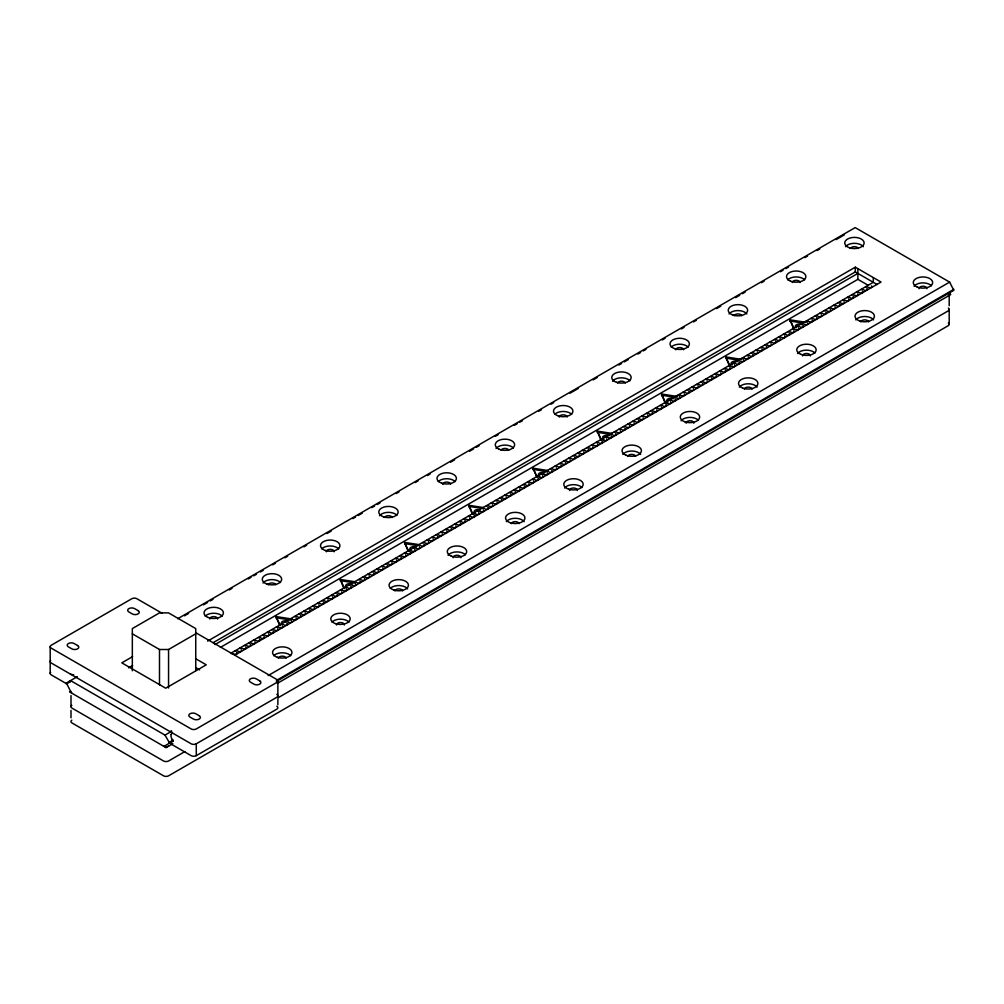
<?xml version="1.0" encoding="UTF-8"?>
<svg xmlns="http://www.w3.org/2000/svg" width="1004" height="1004" viewBox="0 0 1004 1004"><rect width="100%" height="100%" fill="white"/><g stroke="black" fill="none" stroke-linecap="round" stroke-linejoin="round"><path stroke-width="1.5" d="M50.2 646.701L50.2 673.408M70.995 706.678L70.995 695.559M277.87 680.976L277.87 695.81M949.194 324.279L949.194 309.445M230.669 653.416L232.991 653.604M235.237 650.78L237.559 650.956M239.793 648.145L242.127 648.32M244.361 645.509L246.695 645.685M248.929 642.874L251.264 643.049M253.497 640.238L255.832 640.414M258.066 637.603L260.4 637.778M262.634 634.967L264.968 635.143M267.202 632.319L269.536 632.507M271.77 629.684L274.092 629.872M276.338 627.048L278.66 627.224M280.907 624.413L283.228 624.588M285.475 621.777L287.797 621.953M290.043 619.142L292.365 619.317M294.611 616.506L296.933 616.682M299.179 613.871L301.501 614.046M303.735 611.235L306.069 611.411M308.303 608.587L310.638 608.775M312.871 605.952L315.206 606.14M317.44 603.316L319.774 603.492M322.008 600.681L324.342 600.856M326.576 598.045L328.91 598.221M331.144 595.41L333.479 595.585M335.712 592.774L338.034 592.95M340.281 590.139L342.602 590.314M344.849 587.503L347.171 587.679M349.417 584.855L351.739 585.043M353.985 582.22L356.307 582.408M358.553 579.584L360.875 579.76M363.109 576.949L365.443 577.124M367.677 574.313L370.012 574.489M372.246 571.678L374.58 571.853M376.814 569.042L379.148 569.218M381.382 566.407L383.716 566.582M385.95 563.771L388.284 563.947M390.518 561.123L392.853 561.311M395.087 558.488L397.421 558.676M399.655 555.852L401.976 556.028M404.223 553.217L406.545 553.392M408.791 550.581L411.113 550.757M413.359 547.946L415.681 548.121M417.928 545.31L420.249 545.486M422.496 542.675L424.817 542.85M427.051 540.039L429.386 540.215M431.62 537.391L433.954 537.579M436.188 534.755L438.522 534.944M440.756 532.12L443.09 532.296M445.324 529.484L447.658 529.66M449.892 526.849L452.227 527.025M454.461 524.213L456.795 524.389M459.029 521.578L461.351 521.754M463.597 518.942L465.919 519.118M468.165 516.307L470.487 516.483M472.733 513.659L475.055 513.847M477.302 511.023L479.623 511.212M486.438 505.752L488.76 505.928M490.994 503.117L493.328 503.293M495.562 500.481L497.896 500.657M500.13 497.846L502.464 498.022M504.698 495.21L507.033 495.386M509.266 492.562L511.601 492.751M513.835 489.927L516.169 490.115M518.403 487.291L520.737 487.48M522.971 484.656L525.293 484.832M527.539 482.02L529.861 482.196M532.107 479.385L534.429 479.561M536.676 476.749L538.997 476.925M541.244 474.114L543.566 474.29M545.812 471.478L548.134 471.654M550.38 468.83L552.702 469.019M554.936 466.195L557.27 466.383M559.504 463.559L561.838 463.748M564.072 460.924L566.407 461.1M568.64 458.288L570.975 458.464M573.209 455.653L575.543 455.829M577.777 453.017L580.111 453.193M582.345 450.382L584.679 450.558M586.913 447.746L589.235 447.922M591.481 445.098L593.803 445.287M596.05 442.463L598.371 442.651M600.618 439.827L602.94 440.016M605.186 437.192L607.508 437.367M609.754 434.556L612.076 434.732M614.31 431.921L616.644 432.096M618.878 429.285L621.212 429.461M623.446 426.65L625.781 426.825M628.015 424.014L630.349 424.19M632.583 421.366L634.917 421.554M637.151 418.731L639.485 418.919M641.719 416.095L644.053 416.283M646.287 413.46L648.622 413.635M650.856 410.824L653.177 411M655.424 408.189L657.745 408.364M659.992 405.553L662.314 405.729M664.56 402.918L666.882 403.093M669.128 400.282L671.45 400.458M673.697 397.634L676.018 397.822M678.252 394.999L680.586 395.187M682.82 392.363L685.155 392.551M687.389 389.728L689.723 389.903M691.957 387.092L694.291 387.268M696.525 384.457L698.859 384.632M701.093 381.821L703.427 381.997M705.661 379.186L707.996 379.361M710.23 376.55L712.551 376.726M714.798 373.902L717.12 374.09M719.366 371.267L721.688 371.455M723.934 368.631L726.256 368.819M728.502 365.996L730.824 366.171M733.071 363.36L735.392 363.536M737.639 360.725L739.961 360.9M742.194 358.089L744.529 358.265M746.763 355.454L749.097 355.629M751.331 352.818L753.665 352.994M755.899 350.17L758.233 350.358M760.467 347.535L762.802 347.723M765.035 344.899L767.37 345.087M769.604 342.264L771.938 342.439M774.172 339.628L776.494 339.804M778.74 336.993L781.062 337.168M783.308 334.357L785.63 334.533M787.876 331.722L790.198 331.897M792.445 329.086L794.766 329.262M797.013 326.438L799.335 326.626M801.568 323.803L803.903 323.991M806.137 321.167L808.471 321.355M810.705 318.532L813.039 318.707M815.273 315.896L817.607 316.072M819.841 313.261L822.176 313.436M824.409 310.625L826.744 310.801M828.978 307.99L831.312 308.165M833.546 305.354L835.88 305.53M838.114 302.706L840.436 302.894M842.682 300.07L845.004 300.259M847.25 297.435L849.572 297.623M851.819 294.799L854.14 294.975M856.387 292.164L858.709 292.34M860.955 289.528L863.277 289.704M865.511 286.893L867.845 287.069M77.346 676.671L66.377 683.009L70.556 691.229L69.489 691.844L166.062 747.603L172.851 743.688M177.695 618.74L855.182 227.594L949.621 282.111L953.8 290.332L276.414 681.427M66.377 683.988L70.456 681.641M184.485 615.803L188.551 613.457M203.486 604.835L207.564 602.488M210.275 600.919L212.986 599.35M229.276 589.95L231.999 588.382M248.289 578.969L251 577.4M253.711 575.832L256.434 574.275M260.5 571.916L263.224 570.347M272.724 564.863L275.435 563.294M284.935 557.81L287.659 556.241M303.948 546.841L306.659 545.272M327.015 533.513L331.094 531.166M352.818 518.629L355.529 517.06M358.24 515.491L362.318 513.144M371.819 507.647L374.53 506.079M377.253 504.523L379.964 502.954M396.254 493.541L398.964 491.973M415.254 482.573L417.978 481.004M427.478 475.519L430.189 473.951M450.558 462.191L454.624 459.845M469.558 451.223L473.624 448.876M476.348 447.307L479.059 445.738M495.348 436.326L498.059 434.77M514.349 425.357L517.073 423.788M519.783 422.22L522.494 420.651M538.784 411.251L541.507 409.682M551.008 404.198L553.719 402.629M570.008 393.229L578.153 388.523M593.088 379.901L597.167 377.554M618.878 365.017L621.589 363.448M624.312 361.879L628.378 359.52M637.879 354.036L640.602 352.467M643.313 350.911L646.024 349.342M662.314 339.929L665.037 338.361M681.327 328.961L684.038 327.392M693.538 321.907L696.261 320.339M716.618 308.579L720.696 306.233M735.618 297.611L739.697 295.264M742.408 293.695L745.131 292.126M761.421 282.714L764.132 281.158M780.422 271.745L783.133 270.176M785.856 268.608L788.567 267.039M804.857 257.639L807.567 256.07M817.068 250.586L819.791 249.017M836.081 239.617L844.226 234.911M132.603 656.616L121.798 662.853L165.748 688.217L206.259 664.824L195.604 658.674M128.562 667.848L132.603 665.514M132.327 633.813L159.498 649.5L168.559 649.5L195.742 633.813M207.652 641.092L855.295 267.177L881.048 282.049L234.773 655.185M213.086 642.711L855.295 271.933L877.17 284.559M214.944 644.593L857.868 273.414M220.365 647.404L857.868 279.35L868.159 285.287M231.083 653.102L873.292 282.325L873.292 277.581M70.556 680.599L164.995 735.116L171.784 731.201M268.168 675.554L949.621 282.111M169.174 743.336L169.174 742.345L173.24 739.998M276.414 680.436L953.8 289.353M173.24 740.99L164.995 745.746L166.062 747.603M277.38 683.335L950.7 294.599L949.621 292.754M50.652 660.519A3.639 2.096 0 0 0 51.267 663.029L191.149 743.788A3.639 2.096 0 0 0 196.282 743.788L276.803 697.291A3.639 2.096 0 0 0 276.803 694.329M184.874 751.582L168.634 760.957A3.639 2.096 0 0 1 163.501 760.957L72.062 708.159A3.639 2.096 0 0 1 71.836 705.335M278.259 697.667L948.127 310.926A3.639 2.096 0 0 0 948.341 308.09M172.06 741.667A3.639 2.096 0 0 0 172.06 744.642L191.149 755.648A3.639 2.096 0 0 0 196.282 755.648L276.803 709.163A3.639 2.096 0 0 0 276.803 706.201M793.587 328.697L790.022 319.837L806.162 322.334M790.022 321.029L803.137 323.05M729.343 365.795L725.779 356.922L741.918 359.419M725.779 358.114L738.894 360.147M665.1 402.88L661.536 394.02L677.675 396.517M661.536 395.199L674.65 397.233M600.856 439.978L597.292 431.105L611.913 433.377M597.292 432.297L610.407 434.33M536.939 477.276L533.049 468.203L547.669 470.462M533.049 469.383L546.163 471.416M472.369 514.161L468.805 505.288L483.426 507.547M468.805 506.48L484.192 508.564M408.126 551.246L404.562 542.386L419.183 544.645M404.562 543.566L417.677 545.599M343.883 588.331L340.318 579.471L354.939 581.73M340.318 580.663L354.939 582.922M279.639 625.429L276.075 616.556L292.214 619.054M276.075 617.749L290.696 620.008M161.895 613.155L136.92 598.735A3.639 2.096 0 0 0 131.788 598.735L51.267 645.221A3.639 2.096 0 0 0 51.267 648.182L191.149 728.942A3.639 2.096 0 0 0 196.282 728.942L276.803 682.456A3.639 2.096 0 0 0 276.803 679.495L195.617 632.62M195.604 667.585L199.608 669.881M66.766 683.849L51.267 674.889A3.639 2.096 0 0 1 50.652 672.391M172.06 739.446L173.027 741.115M164.995 735.116L169.174 742.345M69.376 681.277L69.803 682.005M790.022 319.837L794.239 328.935M725.779 356.922L729.996 366.021M661.536 394.02L665.752 403.119M597.292 431.105L601.509 440.204M533.049 468.203L537.265 477.302M468.805 505.288L473.022 514.387M404.562 542.386L408.779 551.485M340.318 579.471L344.535 588.57M276.075 616.556L280.292 625.655M949.194 294.599L949.194 305.731M857.868 268.67L857.868 279.35M855.295 267.177L855.295 271.933M790.299 320.427L790.299 321.606M726.055 357.512L726.055 358.704M661.812 394.61L661.812 395.789M597.568 431.695L597.568 432.887M533.325 468.78L533.325 469.972M469.081 505.878L469.081 507.058M404.838 542.963L404.838 544.155M340.594 580.061L340.594 581.241M277.87 698.784L277.87 704.72M276.351 617.146L276.351 618.338M196.282 743.788L196.282 755.648M195.742 670.747L195.742 628.579L168.559 612.892L159.498 612.892L132.327 628.579L132.327 670.747M168.559 649.5L168.559 687.966M159.498 649.5L159.498 684.891M70.995 710.393L70.995 717.81M948.341 322.937A3.639 2.096 0 0 1 948.127 325.76L168.634 775.791A3.639 2.096 0 0 1 163.501 775.791L72.062 723.005A3.639 2.096 0 0 1 71.836 720.169M168.634 746.123A3.639 2.096 0 0 1 163.501 746.123M72.062 693.325A3.639 2.096 0 0 1 71.071 691.417M949.018 293.971A3.639 2.096 0 0 1 948.127 296.092M281.685 623.936A3.878 2.234 0 0 1 282.915 621.25A3.878 2.234 0 0 1 287.721 621.325M345.928 586.838A3.878 2.234 0 0 1 347.158 584.152A3.878 2.234 0 0 1 351.965 584.228M411.238 550.581A3.878 2.234 0 0 1 410.749 547.431A3.878 2.234 0 0 1 416.208 547.142M475.482 513.483A3.878 2.234 0 0 1 474.992 510.333A3.878 2.234 0 0 1 480.452 510.045M539.725 476.398A3.878 2.234 0 0 1 539.236 473.248A3.878 2.234 0 0 1 544.695 472.959M603.969 439.3A3.878 2.234 0 0 1 603.479 436.15A3.878 2.234 0 0 1 608.939 435.874M667.961 402.077A3.878 2.234 0 0 1 667.836 398.99A3.878 2.234 0 0 1 673.182 398.776M732.205 364.992A3.878 2.234 0 0 1 732.079 361.892A3.878 2.234 0 0 1 737.425 361.691M796.21 327.756A3.878 2.234 0 0 1 796.448 324.731A3.878 2.234 0 0 1 801.669 324.593M205.243 616.117A9.689 5.597 0 0 1 213.714 613.243A9.689 5.597 0 0 1 222.185 616.117M263.073 582.985A9.689 5.597 0 0 1 271.482 579.622A9.689 5.597 0 0 1 280.43 582.496M321.732 548.862A9.689 5.597 0 0 1 330.216 545.988A9.689 5.597 0 0 1 338.687 548.862M379.562 515.73A9.689 5.597 0 0 1 387.983 512.366A9.689 5.597 0 0 1 396.931 515.24M438.233 481.606A9.689 5.597 0 0 1 446.705 478.732A9.689 5.597 0 0 1 455.176 481.606M496.064 448.474A9.689 5.597 0 0 1 504.472 445.098A9.689 5.597 0 0 1 513.42 447.972M554.723 414.351A9.689 5.597 0 0 1 563.194 411.464A9.689 5.597 0 0 1 571.678 414.351M612.553 381.219A9.689 5.597 0 0 1 620.974 377.843A9.689 5.597 0 0 1 629.922 380.717M671.224 347.095A9.689 5.597 0 0 1 679.695 344.209A9.689 5.597 0 0 1 688.167 347.095M729.042 313.951A9.689 5.597 0 0 1 737.94 310.587A9.689 5.597 0 0 1 746.838 313.951M787.713 279.827A9.689 5.597 0 0 1 796.185 276.953A9.689 5.597 0 0 1 804.668 279.827M845.544 246.695A9.689 5.597 0 0 1 854.442 243.319A9.689 5.597 0 0 1 863.327 246.695M273.766 655.687A9.689 5.597 0 0 1 282.237 652.801A9.689 5.597 0 0 1 290.721 655.687M332.01 622.053A9.689 5.597 0 0 1 340.494 619.179A9.689 5.597 0 0 1 348.965 622.053M390.267 588.432A9.689 5.597 0 0 1 399.216 585.558A9.689 5.597 0 0 1 407.624 588.921M448.085 555.287A9.689 5.597 0 0 1 456.506 551.924A9.689 5.597 0 0 1 465.454 554.798M506.342 521.666A9.689 5.597 0 0 1 515.228 518.29A9.689 5.597 0 0 1 524.126 521.666M564.587 488.032A9.689 5.597 0 0 1 573.008 484.668A9.689 5.597 0 0 1 581.956 487.542M622.831 454.41A9.689 5.597 0 0 1 631.729 451.034A9.689 5.597 0 0 1 640.615 454.41M681.076 420.776A9.689 5.597 0 0 1 689.497 417.413A9.689 5.597 0 0 1 698.445 420.287M739.333 387.142A9.689 5.597 0 0 1 748.218 383.779A9.689 5.597 0 0 1 757.116 387.142M797.578 353.521A9.689 5.597 0 0 1 805.999 350.158A9.689 5.597 0 0 1 814.947 353.031M855.822 319.887A9.689 5.597 0 0 1 864.72 316.511A9.689 5.597 0 0 1 873.606 319.887M914.067 286.265A9.689 5.597 0 0 1 922.488 282.89A9.689 5.597 0 0 1 931.436 285.763M209.861 619.066A3.878 2.234 0 0 1 213.714 616.594A3.878 2.234 0 0 1 217.567 619.066M268.168 584.755A3.878 2.234 0 0 1 271.958 582.973A3.878 2.234 0 0 1 275.761 584.755M326.35 551.811A3.878 2.234 0 0 1 330.216 549.339A3.878 2.234 0 0 1 334.068 551.811M384.657 517.487A3.878 2.234 0 0 1 388.46 515.717A3.878 2.234 0 0 1 392.25 517.487M442.827 484.317A3.878 2.234 0 0 1 446.705 482.083A3.878 2.234 0 0 1 450.583 484.317M501.159 450.231A3.878 2.234 0 0 1 504.949 448.449A3.878 2.234 0 0 1 508.752 450.231M559.328 417.062A3.878 2.234 0 0 1 563.194 414.828A3.878 2.234 0 0 1 567.072 417.062M617.648 382.976A3.878 2.234 0 0 1 621.451 381.194A3.878 2.234 0 0 1 625.241 382.976M675.817 349.806A3.878 2.234 0 0 1 679.695 347.572A3.878 2.234 0 0 1 683.573 349.806M734.15 315.72A3.878 2.234 0 0 1 737.94 313.938A3.878 2.234 0 0 1 741.73 315.72M792.307 282.551A3.878 2.234 0 0 1 796.185 280.317A3.878 2.234 0 0 1 800.062 282.551M850.639 248.465A3.878 2.234 0 0 1 854.442 246.683A3.878 2.234 0 0 1 858.232 248.465M278.384 658.172A3.878 2.234 0 0 1 282.237 656.164A3.878 2.234 0 0 1 286.102 658.172M336.629 625.003A3.878 2.234 0 0 1 340.494 622.53A3.878 2.234 0 0 1 344.347 625.003M394.886 590.917A3.878 2.234 0 0 1 398.739 588.909A3.878 2.234 0 0 1 402.591 590.917M453.13 557.747A3.878 2.234 0 0 1 456.983 555.275A3.878 2.234 0 0 1 460.836 557.747M511.375 523.649A3.878 2.234 0 0 1 515.228 521.653A3.878 2.234 0 0 1 519.081 523.649M569.619 490.492A3.878 2.234 0 0 1 573.472 488.019A3.878 2.234 0 0 1 577.338 490.492M627.864 456.393A3.878 2.234 0 0 1 631.729 454.385A3.878 2.234 0 0 1 635.582 456.393M686.121 423.224A3.878 2.234 0 0 1 689.974 420.764A3.878 2.234 0 0 1 693.827 423.224M744.366 389.138A3.878 2.234 0 0 1 748.218 387.13A3.878 2.234 0 0 1 752.071 389.138M802.61 355.968A3.878 2.234 0 0 1 806.463 353.508A3.878 2.234 0 0 1 810.328 355.968M860.855 321.882A3.878 2.234 0 0 1 864.72 319.874A3.878 2.234 0 0 1 868.573 321.882M919.112 288.713A3.878 2.234 0 0 1 922.965 286.24A3.878 2.234 0 0 1 926.817 288.713M236.605 652.424A1.882 1.079 0 0 1 236.567 653.943A1.882 1.079 0 0 1 233.945 653.955M241.161 649.789A1.882 1.079 0 0 1 241.136 651.307A1.882 1.079 0 0 1 238.513 651.32M245.729 647.153A1.882 1.079 0 0 1 245.704 648.672A1.882 1.079 0 0 1 243.081 648.684M250.297 644.518A1.882 1.079 0 0 1 250.272 646.036A1.882 1.079 0 0 1 247.649 646.049M254.865 641.882A1.882 1.079 0 0 1 254.84 643.401A1.882 1.079 0 0 1 252.217 643.413M259.434 639.247A1.882 1.079 0 0 1 259.408 640.765A1.882 1.079 0 0 1 256.786 640.778M264.002 636.611A1.882 1.079 0 0 1 263.977 638.117A1.882 1.079 0 0 1 261.341 638.142M268.57 633.963A1.882 1.079 0 0 1 268.545 635.482A1.882 1.079 0 0 1 265.909 635.507M273.138 631.328A1.882 1.079 0 0 1 273.113 632.846A1.882 1.079 0 0 1 270.478 632.859M277.706 628.692A1.882 1.079 0 0 1 277.681 630.211A1.882 1.079 0 0 1 275.046 630.223M282.275 626.057A1.882 1.079 0 0 1 282.249 627.575A1.882 1.079 0 0 1 279.614 627.588M286.843 623.421A1.882 1.079 0 0 1 286.818 624.94A1.882 1.079 0 0 1 284.182 624.952M291.411 620.786A1.882 1.079 0 0 1 291.373 622.304A1.882 1.079 0 0 1 288.75 622.317M295.979 618.15A1.882 1.079 0 0 1 295.942 619.669A1.882 1.079 0 0 1 293.319 619.681M300.547 615.515A1.882 1.079 0 0 1 300.51 617.033A1.882 1.079 0 0 1 297.887 617.046M305.103 612.879A1.882 1.079 0 0 1 305.078 614.385A1.882 1.079 0 0 1 302.455 614.41M309.671 610.231A1.882 1.079 0 0 1 309.646 611.75A1.882 1.079 0 0 1 307.023 611.775M314.239 607.596A1.882 1.079 0 0 1 314.214 609.114A1.882 1.079 0 0 1 311.591 609.127M318.808 604.96A1.882 1.079 0 0 1 318.783 606.479A1.882 1.079 0 0 1 316.16 606.491M323.376 602.325A1.882 1.079 0 0 1 323.351 603.843A1.882 1.079 0 0 1 320.728 603.856M327.944 599.689A1.882 1.079 0 0 1 327.919 601.208A1.882 1.079 0 0 1 325.283 601.22M332.512 597.054A1.882 1.079 0 0 1 332.487 598.572A1.882 1.079 0 0 1 329.852 598.585M337.08 594.418A1.882 1.079 0 0 1 337.055 595.937A1.882 1.079 0 0 1 334.42 595.949M341.649 591.783A1.882 1.079 0 0 1 341.624 593.301A1.882 1.079 0 0 1 338.988 593.314M346.217 589.147A1.882 1.079 0 0 1 346.192 590.653A1.882 1.079 0 0 1 343.556 590.678M350.785 586.499A1.882 1.079 0 0 1 350.747 588.018A1.882 1.079 0 0 1 348.124 588.043M355.353 583.864A1.882 1.079 0 0 1 355.316 585.382A1.882 1.079 0 0 1 352.693 585.395M359.921 581.228A1.882 1.079 0 0 1 359.884 582.747A1.882 1.079 0 0 1 357.261 582.759M364.49 578.593A1.882 1.079 0 0 1 364.452 580.111A1.882 1.079 0 0 1 361.829 580.124M369.045 575.957A1.882 1.079 0 0 1 369.02 577.476A1.882 1.079 0 0 1 366.397 577.488M373.613 573.322A1.882 1.079 0 0 1 373.588 574.84A1.882 1.079 0 0 1 370.965 574.853M378.182 570.686A1.882 1.079 0 0 1 378.157 572.205A1.882 1.079 0 0 1 375.534 572.217M382.75 568.051A1.882 1.079 0 0 1 382.725 569.569A1.882 1.079 0 0 1 380.102 569.582M387.318 565.415A1.882 1.079 0 0 1 387.293 566.921A1.882 1.079 0 0 1 384.67 566.946M391.886 562.767A1.882 1.079 0 0 1 391.861 564.286A1.882 1.079 0 0 1 389.226 564.311M396.454 560.132A1.882 1.079 0 0 1 396.429 561.65A1.882 1.079 0 0 1 393.794 561.663M401.023 557.496A1.882 1.079 0 0 1 400.998 559.015A1.882 1.079 0 0 1 398.362 559.027M405.591 554.861A1.882 1.079 0 0 1 405.566 556.379A1.882 1.079 0 0 1 402.93 556.392M410.159 552.225A1.882 1.079 0 0 1 410.134 553.744A1.882 1.079 0 0 1 407.498 553.756M414.727 549.59A1.882 1.079 0 0 1 414.69 551.108A1.882 1.079 0 0 1 412.067 551.121M419.296 546.954A1.882 1.079 0 0 1 419.258 548.473A1.882 1.079 0 0 1 416.635 548.485M423.864 544.319A1.882 1.079 0 0 1 423.826 545.837A1.882 1.079 0 0 1 421.203 545.85M428.419 541.683A1.882 1.079 0 0 1 428.394 543.189A1.882 1.079 0 0 1 425.771 543.214M432.988 539.035A1.882 1.079 0 0 1 432.962 540.554A1.882 1.079 0 0 1 430.339 540.579M437.556 536.4A1.882 1.079 0 0 1 437.531 537.918A1.882 1.079 0 0 1 434.908 537.931M442.124 533.764A1.882 1.079 0 0 1 442.099 535.283A1.882 1.079 0 0 1 439.476 535.295M446.692 531.129A1.882 1.079 0 0 1 446.667 532.647A1.882 1.079 0 0 1 444.044 532.66M451.26 528.493A1.882 1.079 0 0 1 451.235 530.012A1.882 1.079 0 0 1 448.612 530.024M455.829 525.858A1.882 1.079 0 0 1 455.803 527.376A1.882 1.079 0 0 1 453.168 527.389M460.397 523.222A1.882 1.079 0 0 1 460.372 524.741A1.882 1.079 0 0 1 457.736 524.753M464.965 520.587A1.882 1.079 0 0 1 464.94 522.105A1.882 1.079 0 0 1 462.304 522.118M469.533 517.951A1.882 1.079 0 0 1 469.508 519.457A1.882 1.079 0 0 1 466.873 519.482M474.101 515.303A1.882 1.079 0 0 1 474.076 516.822A1.882 1.079 0 0 1 471.441 516.847M478.67 512.667A1.882 1.079 0 0 1 478.632 514.186A1.882 1.079 0 0 1 476.009 514.199M483.238 510.032A1.882 1.079 0 0 1 483.2 511.551A1.882 1.079 0 0 1 480.577 511.563M487.806 507.396A1.882 1.079 0 0 1 487.768 508.915A1.882 1.079 0 0 1 485.145 508.928M492.362 504.761A1.882 1.079 0 0 1 492.336 506.28A1.882 1.079 0 0 1 489.714 506.292M496.93 502.125A1.882 1.079 0 0 1 496.905 503.644A1.882 1.079 0 0 1 494.282 503.657M501.498 499.49A1.882 1.079 0 0 1 501.473 501.009A1.882 1.079 0 0 1 498.85 501.021M506.066 496.854A1.882 1.079 0 0 1 506.041 498.373A1.882 1.079 0 0 1 503.418 498.386M510.634 494.219A1.882 1.079 0 0 1 510.609 495.725A1.882 1.079 0 0 1 507.986 495.75M515.203 491.571A1.882 1.079 0 0 1 515.178 493.089A1.882 1.079 0 0 1 512.542 493.115M519.771 488.935A1.882 1.079 0 0 1 519.746 490.454A1.882 1.079 0 0 1 517.11 490.467M524.339 486.3A1.882 1.079 0 0 1 524.314 487.818A1.882 1.079 0 0 1 521.678 487.831M528.907 483.664A1.882 1.079 0 0 1 528.882 485.183A1.882 1.079 0 0 1 526.247 485.196M533.475 481.029A1.882 1.079 0 0 1 533.45 482.547A1.882 1.079 0 0 1 530.815 482.56M538.044 478.393A1.882 1.079 0 0 1 538.018 479.912A1.882 1.079 0 0 1 535.383 479.925M542.612 475.758A1.882 1.079 0 0 1 542.574 477.276A1.882 1.079 0 0 1 539.951 477.289M547.18 473.122A1.882 1.079 0 0 1 547.142 474.641A1.882 1.079 0 0 1 544.519 474.654M551.748 470.487A1.882 1.079 0 0 1 551.711 471.993A1.882 1.079 0 0 1 549.088 472.018M556.304 467.839A1.882 1.079 0 0 1 556.279 469.357A1.882 1.079 0 0 1 553.656 469.37M560.872 465.203A1.882 1.079 0 0 1 560.847 466.722A1.882 1.079 0 0 1 558.224 466.734M565.44 462.568A1.882 1.079 0 0 1 565.415 464.086A1.882 1.079 0 0 1 562.792 464.099M570.008 459.932A1.882 1.079 0 0 1 569.983 461.451A1.882 1.079 0 0 1 567.36 461.463M574.577 457.297A1.882 1.079 0 0 1 574.552 458.815A1.882 1.079 0 0 1 571.929 458.828M579.145 454.661A1.882 1.079 0 0 1 579.12 456.18A1.882 1.079 0 0 1 576.484 456.192M583.713 452.026A1.882 1.079 0 0 1 583.688 453.544A1.882 1.079 0 0 1 581.052 453.557M588.281 449.39A1.882 1.079 0 0 1 588.256 450.909A1.882 1.079 0 0 1 585.621 450.921M592.849 446.755A1.882 1.079 0 0 1 592.824 448.261A1.882 1.079 0 0 1 590.189 448.286M597.418 444.107A1.882 1.079 0 0 1 597.393 445.625A1.882 1.079 0 0 1 594.757 445.638M601.986 441.471A1.882 1.079 0 0 1 601.948 442.99A1.882 1.079 0 0 1 599.325 443.002M606.554 438.836A1.882 1.079 0 0 1 606.516 440.354A1.882 1.079 0 0 1 603.893 440.367M611.122 436.2A1.882 1.079 0 0 1 611.085 437.719A1.882 1.079 0 0 1 608.462 437.731M615.678 433.565A1.882 1.079 0 0 1 615.653 435.083A1.882 1.079 0 0 1 613.03 435.096M620.246 430.929A1.882 1.079 0 0 1 620.221 432.448A1.882 1.079 0 0 1 617.598 432.46M624.814 428.294A1.882 1.079 0 0 1 624.789 429.812A1.882 1.079 0 0 1 622.166 429.825M629.382 425.658A1.882 1.079 0 0 1 629.357 427.177A1.882 1.079 0 0 1 626.734 427.189M633.951 423.023A1.882 1.079 0 0 1 633.926 424.529A1.882 1.079 0 0 1 631.303 424.554M638.519 420.375A1.882 1.079 0 0 1 638.494 421.893A1.882 1.079 0 0 1 635.871 421.906M643.087 417.739A1.882 1.079 0 0 1 643.062 419.258A1.882 1.079 0 0 1 640.426 419.27M647.655 415.104A1.882 1.079 0 0 1 647.63 416.622A1.882 1.079 0 0 1 644.995 416.635M652.224 412.468A1.882 1.079 0 0 1 652.198 413.987A1.882 1.079 0 0 1 649.563 413.999M656.792 409.833A1.882 1.079 0 0 1 656.767 411.351A1.882 1.079 0 0 1 654.131 411.364M661.36 407.197A1.882 1.079 0 0 1 661.335 408.716A1.882 1.079 0 0 1 658.699 408.728M665.928 404.562A1.882 1.079 0 0 1 665.89 406.08A1.882 1.079 0 0 1 663.267 406.093M670.496 401.926A1.882 1.079 0 0 1 670.459 403.445A1.882 1.079 0 0 1 667.836 403.457M675.064 399.291A1.882 1.079 0 0 1 675.027 400.797A1.882 1.079 0 0 1 672.404 400.822M679.62 396.643A1.882 1.079 0 0 1 679.595 398.161A1.882 1.079 0 0 1 676.972 398.174M684.188 394.007A1.882 1.079 0 0 1 684.163 395.526A1.882 1.079 0 0 1 681.54 395.538M688.757 391.372A1.882 1.079 0 0 1 688.731 392.89A1.882 1.079 0 0 1 686.109 392.903M693.325 388.736A1.882 1.079 0 0 1 693.3 390.255A1.882 1.079 0 0 1 690.677 390.267M697.893 386.101A1.882 1.079 0 0 1 697.868 387.619A1.882 1.079 0 0 1 695.245 387.632M702.461 383.465A1.882 1.079 0 0 1 702.436 384.984A1.882 1.079 0 0 1 699.801 384.996M707.029 380.83A1.882 1.079 0 0 1 707.004 382.348A1.882 1.079 0 0 1 704.369 382.361M711.598 378.194A1.882 1.079 0 0 1 711.572 379.713A1.882 1.079 0 0 1 708.937 379.725M716.166 375.559A1.882 1.079 0 0 1 716.141 377.065A1.882 1.079 0 0 1 713.505 377.09M720.734 372.911A1.882 1.079 0 0 1 720.709 374.429A1.882 1.079 0 0 1 718.073 374.442M725.302 370.275A1.882 1.079 0 0 1 725.277 371.794A1.882 1.079 0 0 1 722.642 371.806M729.87 367.64A1.882 1.079 0 0 1 729.833 369.158A1.882 1.079 0 0 1 727.21 369.171M734.439 365.004A1.882 1.079 0 0 1 734.401 366.523A1.882 1.079 0 0 1 731.778 366.535M739.007 362.369A1.882 1.079 0 0 1 738.969 363.887A1.882 1.079 0 0 1 736.346 363.9M743.562 359.733A1.882 1.079 0 0 1 743.537 361.252A1.882 1.079 0 0 1 740.914 361.264M748.131 357.098A1.882 1.079 0 0 1 748.106 358.616A1.882 1.079 0 0 1 745.483 358.629M752.699 354.462A1.882 1.079 0 0 1 752.674 355.981A1.882 1.079 0 0 1 750.051 355.993M757.267 351.827A1.882 1.079 0 0 1 757.242 353.333A1.882 1.079 0 0 1 754.619 353.358M761.835 349.179A1.882 1.079 0 0 1 761.81 350.697A1.882 1.079 0 0 1 759.187 350.71M766.403 346.543A1.882 1.079 0 0 1 766.378 348.062A1.882 1.079 0 0 1 763.743 348.074M770.972 343.908A1.882 1.079 0 0 1 770.946 345.426A1.882 1.079 0 0 1 768.311 345.439M775.54 341.272A1.882 1.079 0 0 1 775.515 342.791A1.882 1.079 0 0 1 772.879 342.803M780.108 338.637A1.882 1.079 0 0 1 780.083 340.155A1.882 1.079 0 0 1 777.447 340.168M784.676 336.001A1.882 1.079 0 0 1 784.651 337.52A1.882 1.079 0 0 1 782.016 337.532M789.244 333.366A1.882 1.079 0 0 1 789.207 334.884A1.882 1.079 0 0 1 786.584 334.897M793.813 330.73A1.882 1.079 0 0 1 793.775 332.249A1.882 1.079 0 0 1 791.152 332.261M798.381 328.095A1.882 1.079 0 0 1 798.343 329.601A1.882 1.079 0 0 1 795.72 329.626M802.949 325.447A1.882 1.079 0 0 1 802.911 326.965A1.882 1.079 0 0 1 800.288 326.978M807.505 322.811A1.882 1.079 0 0 1 807.48 324.33A1.882 1.079 0 0 1 804.857 324.342M812.073 320.176A1.882 1.079 0 0 1 812.048 321.694A1.882 1.079 0 0 1 809.425 321.707M816.641 317.54A1.882 1.079 0 0 1 816.616 319.059A1.882 1.079 0 0 1 813.993 319.071M821.209 314.905A1.882 1.079 0 0 1 821.184 316.423A1.882 1.079 0 0 1 818.561 316.436M825.777 312.269A1.882 1.079 0 0 1 825.752 313.788A1.882 1.079 0 0 1 823.129 313.8M830.346 309.634A1.882 1.079 0 0 1 830.321 311.152A1.882 1.079 0 0 1 827.685 311.165M834.914 306.998A1.882 1.079 0 0 1 834.889 308.517A1.882 1.079 0 0 1 832.253 308.529M839.482 304.363A1.882 1.079 0 0 1 839.457 305.869A1.882 1.079 0 0 1 836.821 305.894M844.05 301.715A1.882 1.079 0 0 1 844.025 303.233A1.882 1.079 0 0 1 841.39 303.246M848.618 299.079A1.882 1.079 0 0 1 848.593 300.598A1.882 1.079 0 0 1 845.958 300.61M853.187 296.444A1.882 1.079 0 0 1 853.149 297.962A1.882 1.079 0 0 1 850.526 297.975M857.755 293.808A1.882 1.079 0 0 1 857.717 295.327A1.882 1.079 0 0 1 855.094 295.339M862.323 291.173A1.882 1.079 0 0 1 862.285 292.691A1.882 1.079 0 0 1 859.662 292.704M866.879 288.537A1.882 1.079 0 0 1 866.854 290.056A1.882 1.079 0 0 1 864.231 290.068M871.447 285.902A1.882 1.079 0 0 1 871.422 287.42A1.882 1.079 0 0 1 868.799 287.433M172.06 732.769A3.639 2.096 0 0 1 171.082 730.849M172.161 739.371A5.798 4.731 60 0 1 171.094 734.413M171.245 734.489A2.811 2.297 60 0 1 171.584 733.924M73.656 674.613A3.639 2.096 0 0 1 70.343 674.035M138.05 610.595L134.624 608.625A4.066 2.347 0 0 0 128.863 608.625A4.066 2.347 0 0 0 128.863 611.938L132.29 613.921A4.066 2.347 0 0 0 138.05 613.921A4.066 2.347 0 0 0 138.05 610.595M259.685 680.825L256.258 678.842A4.066 2.347 0 0 0 250.498 678.842A4.066 2.347 0 0 0 250.498 682.168L253.924 684.151A4.066 2.347 0 0 0 259.685 684.151A4.066 2.347 0 0 0 259.685 680.825M77.572 645.509L74.145 643.539A4.066 2.347 0 0 0 68.385 643.539A4.066 2.347 0 0 0 68.385 646.852L71.811 648.835A4.066 2.347 0 0 0 77.572 648.835A4.066 2.347 0 0 0 77.572 645.509M199.206 715.739L195.78 713.756A4.066 2.347 0 0 0 190.02 713.756A4.066 2.347 0 0 0 190.02 717.082L193.446 719.065A4.066 2.347 0 0 0 199.206 719.065A4.066 2.347 0 0 0 199.206 715.739M208.029 617.435A9.689 5.597 0 0 0 223.352 613.482A9.689 5.597 0 0 0 209.761 607.796A9.689 5.597 0 0 0 208.029 617.435M267.114 584.115A9.689 5.597 0 0 0 281.66 579.27A9.689 5.597 0 0 0 267.114 574.426A9.689 5.597 0 0 0 267.114 584.115M325.359 550.493A9.689 5.597 0 0 0 339.904 545.649A9.689 5.597 0 0 0 325.359 540.805A9.689 5.597 0 0 0 325.359 550.493M383.616 516.859A9.689 5.597 0 0 0 398.149 512.015A9.689 5.597 0 0 0 383.616 507.171A9.689 5.597 0 0 0 383.616 516.859M441.86 483.238A9.689 5.597 0 0 0 456.393 478.381A9.689 5.597 0 0 0 441.86 473.537A9.689 5.597 0 0 0 441.86 483.238M499.264 449.29A9.689 5.597 0 0 0 514.588 445.337A9.689 5.597 0 0 0 500.996 439.652A9.689 5.597 0 0 0 499.264 449.29M558.349 415.97A9.689 5.597 0 0 0 572.895 411.125A9.689 5.597 0 0 0 558.349 406.281A9.689 5.597 0 0 0 558.349 415.97M616.607 382.348A9.689 5.597 0 0 0 631.139 377.504A9.689 5.597 0 0 0 616.607 372.66A9.689 5.597 0 0 0 616.607 382.348M674.851 348.714A9.689 5.597 0 0 0 689.384 343.87A9.689 5.597 0 0 0 674.851 339.026A9.689 5.597 0 0 0 674.851 348.714M733.096 315.093A9.689 5.597 0 0 0 747.629 310.249A9.689 5.597 0 0 0 733.096 305.392A9.689 5.597 0 0 0 733.096 315.093M790.499 281.145A9.689 5.597 0 0 0 805.823 277.192A9.689 5.597 0 0 0 792.231 271.507A9.689 5.597 0 0 0 790.499 281.145M849.597 247.825A9.689 5.597 0 0 0 864.13 242.981A9.689 5.597 0 0 0 849.597 238.136A9.689 5.597 0 0 0 849.597 247.825M277.393 657.306A9.689 5.597 0 0 0 291.938 652.462A9.689 5.597 0 0 0 277.393 647.618A9.689 5.597 0 0 0 277.393 657.306M335.637 623.685A9.689 5.597 0 0 0 350.183 618.841A9.689 5.597 0 0 0 335.637 613.996A9.689 5.597 0 0 0 335.637 623.685M393.894 590.051A9.689 5.597 0 0 0 408.427 585.207A9.689 5.597 0 0 0 393.894 580.362A9.689 5.597 0 0 0 393.894 590.051M451.298 556.116A9.689 5.597 0 0 0 466.622 552.162A9.689 5.597 0 0 0 453.03 546.465A9.689 5.597 0 0 0 451.298 556.116M510.383 522.795A9.689 5.597 0 0 0 524.916 517.951A9.689 5.597 0 0 0 510.383 513.107A9.689 5.597 0 0 0 510.383 522.795M568.628 489.161A9.689 5.597 0 0 0 583.173 484.317A9.689 5.597 0 0 0 568.628 479.473A9.689 5.597 0 0 0 568.628 489.161M626.044 455.226A9.689 5.597 0 0 0 641.368 451.273A9.689 5.597 0 0 0 627.776 445.588A9.689 5.597 0 0 0 626.044 455.226M685.13 421.906A9.689 5.597 0 0 0 699.662 417.062A9.689 5.597 0 0 0 685.13 412.217A9.689 5.597 0 0 0 685.13 421.906M742.533 387.971A9.689 5.597 0 0 0 757.857 384.017A9.689 5.597 0 0 0 744.265 378.332A9.689 5.597 0 0 0 742.533 387.971M800.778 354.337A9.689 5.597 0 0 0 816.101 350.383A9.689 5.597 0 0 0 802.51 344.698A9.689 5.597 0 0 0 800.778 354.337M859.876 321.029A9.689 5.597 0 0 0 874.409 316.172A9.689 5.597 0 0 0 859.876 311.328A9.689 5.597 0 0 0 859.876 321.029M917.279 287.081A9.689 5.597 0 0 0 932.603 283.128A9.689 5.597 0 0 0 919.011 277.443A9.689 5.597 0 0 0 917.279 287.081"/></g></svg>
